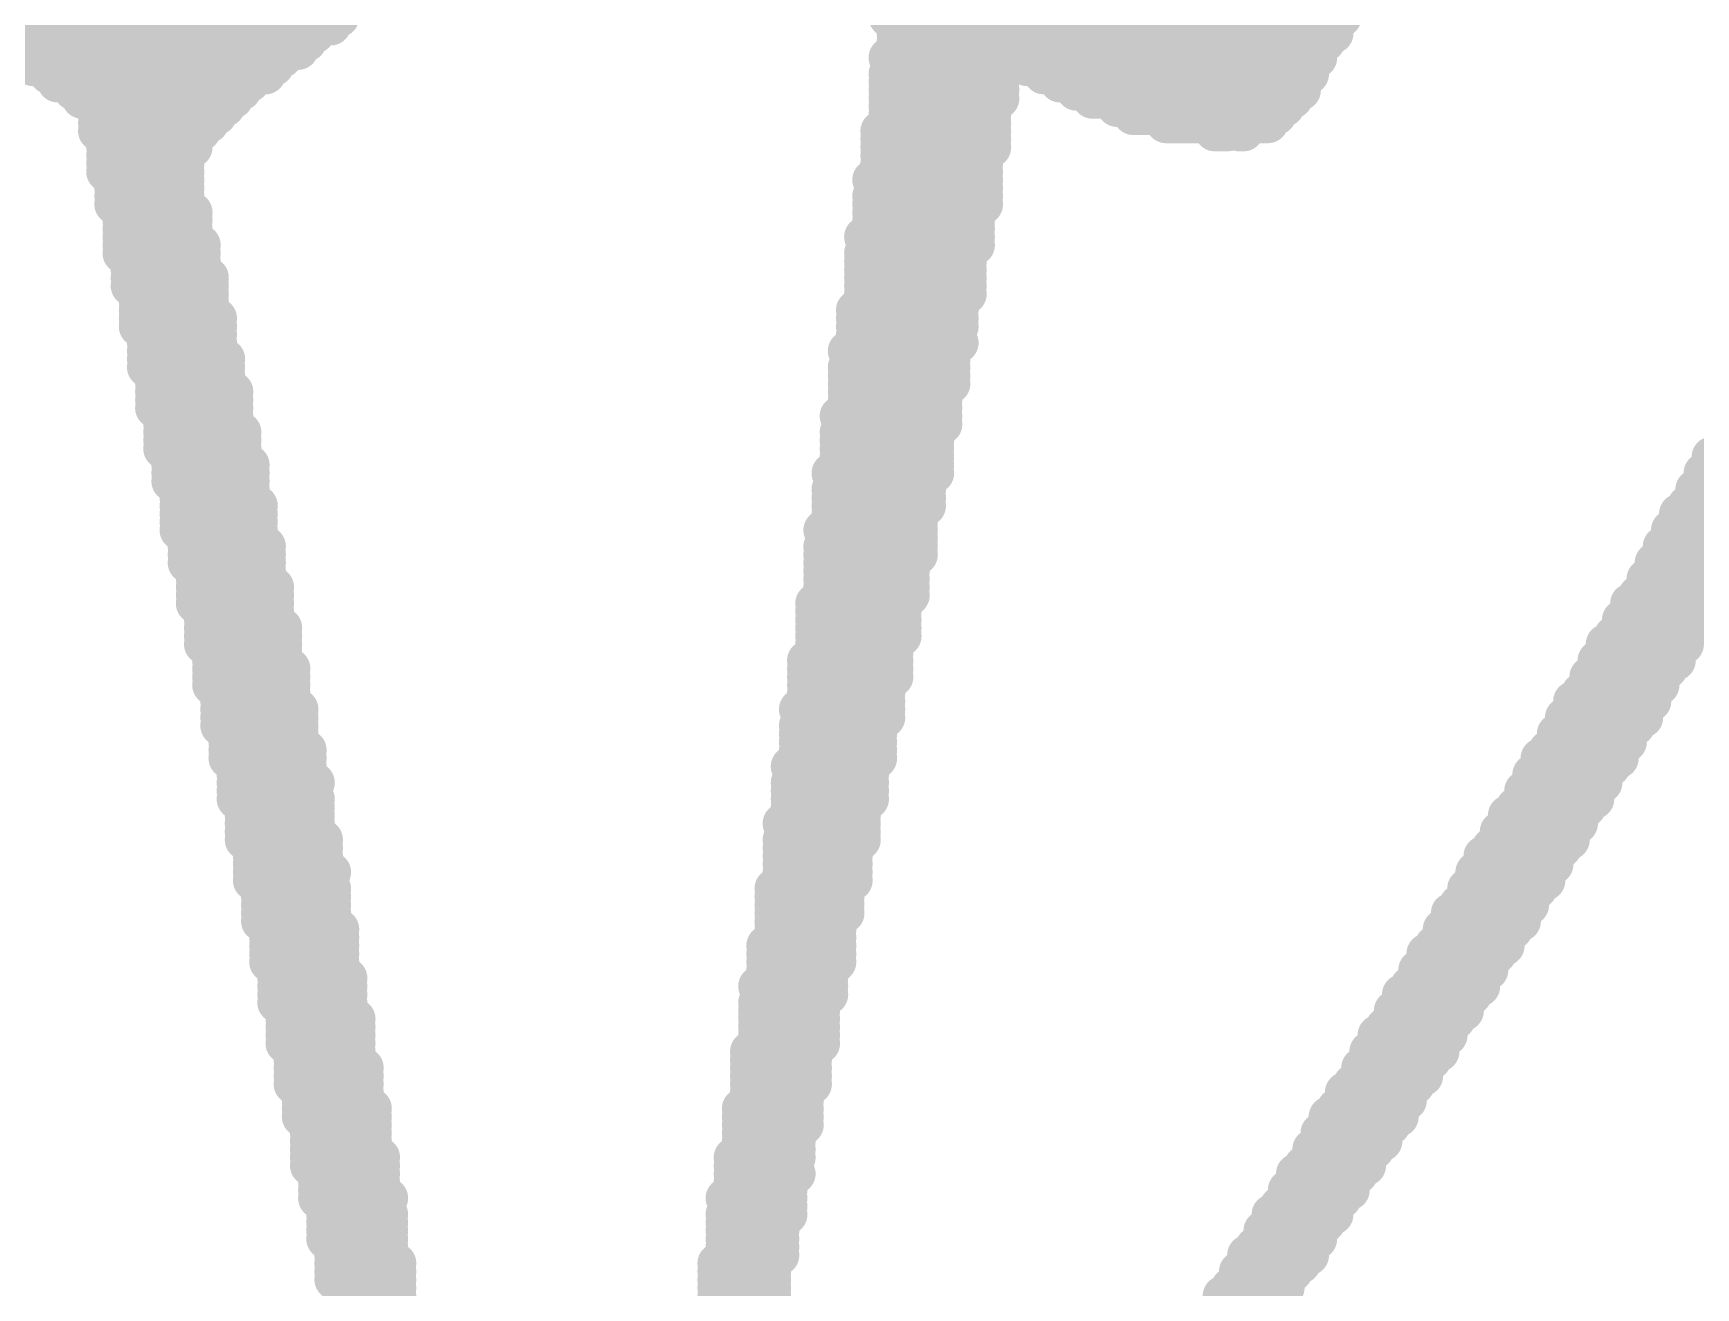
# Model space of a CAD drawing. Extents: x 0 to 127, y 0 to 167.
# Drawn here: x 48.859 to 50.932, y 103.53 to 105.095 of the extents above; entities that cross this region are included whole.
import ezdxf

# ---------------------------------------------------------------- set-up
doc = ezdxf.new("R2010")
doc.units = 0
doc.layers.add('2D_LINE_126', color=222, linetype='CONTINUOUS')

# ---------------------------------------------------------------- blocks, each defined once
blk = doc.blocks.new('SMOOTH_0$0508')
at = {"const_width": 0.0254}
blk.add_lwpolyline([(-0.0127, 0, 1), (0.0127, 0, 1)], format="xyb", close=True, dxfattribs=at)
blk = doc.blocks.new('DRAWING_3017')
at = {"layer": '2D_LINE_126', "const_width": 0.0508}
for points in [[(2.80416, 12.40536), (3.26644, 12.40536)], [(2.81432, 12.3952), (3.25628, 12.3952)], [(3.95224, 12.40536), (4.51612, 12.40536)], [(3.9624, 12.3952), (4.50596, 12.3952)], [(2.83464, 12.38504), (3.23596, 12.38504)], [(2.8448, 12.37488), (3.2258, 12.37488)], [(3.9624, 12.38504), (4.50596, 12.38504)], [(3.9624, 12.37488), (4.4958, 12.37488)], [(2.85496, 12.36472), (3.21564, 12.36472)], [(2.87528, 12.35456), (3.19532, 12.35456)], [(3.95224, 12.35456), (4.0894, 12.35456)], [(3.9624, 12.36472), (4.48564, 12.36472)], [(4.1148, 12.35456), (4.48564, 12.35456)], [(2.88544, 12.3444), (3.18516, 12.3444)], [(2.90576, 12.33424), (3.175, 12.33424)], [(3.95224, 12.33424), (4.0894, 12.33424)], [(3.9624, 12.3444), (4.0894, 12.3444)], [(4.12496, 12.3444), (4.47548, 12.3444)], [(4.14528, 12.33424), (4.47548, 12.33424)], [(2.91592, 12.32408), (3.15468, 12.32408)], [(2.93624, 12.31392), (3.14452, 12.31392)], [(3.95224, 12.32408), (4.0894, 12.32408)], [(3.95224, 12.31392), (4.0894, 12.31392)], [(4.1656, 12.32408), (4.46532, 12.32408)], [(4.18592, 12.31392), (4.46532, 12.31392)], [(2.9464, 12.30376), (3.13436, 12.30376)], [(2.96672, 12.2936), (3.1242, 12.2936)], [(3.95224, 12.30376), (4.0894, 12.30376)], [(3.95224, 12.2936), (4.07924, 12.2936)], [(4.20624, 12.30376), (4.45516, 12.30376)], [(4.23672, 12.2936), (4.445, 12.2936)], [(2.96672, 12.28344), (3.11404, 12.28344)], [(2.96672, 12.27328), (3.10388, 12.27328)], [(3.95224, 12.28344), (4.07924, 12.28344)], [(3.95224, 12.27328), (4.07924, 12.27328)], [(4.25704, 12.28344), (4.43484, 12.28344)], [(4.29768, 12.27328), (4.42468, 12.27328)], [(2.96672, 12.26312), (3.09372, 12.26312)], [(2.97688, 12.25296), (3.08356, 12.25296)], [(3.94208, 12.26312), (4.07924, 12.26312)], [(3.94208, 12.25296), (4.07924, 12.25296)], [(4.35864, 12.26312), (4.37388, 12.26312)], [(4.38912, 12.26312), (4.3942, 12.26312)], [(2.97688, 12.2428), (3.08356, 12.2428)], [(2.97688, 12.23264), (3.0734, 12.23264)], [(3.94208, 12.2428), (4.07924, 12.2428)], [(3.94208, 12.23264), (4.06908, 12.23264)], [(2.97688, 12.22248), (3.0734, 12.22248)], [(2.97688, 12.21232), (3.0734, 12.21232)], [(3.94208, 12.22248), (4.06908, 12.22248)], [(3.94208, 12.21232), (4.06908, 12.21232)], [(2.98704, 12.20216), (3.0734, 12.20216)], [(2.98704, 12.192), (3.0734, 12.192)], [(3.93192, 12.20216), (4.06908, 12.20216)], [(3.94208, 12.192), (4.06908, 12.192)], [(2.98704, 12.18184), (3.0734, 12.18184)], [(2.98704, 12.17168), (3.0734, 12.17168)], [(3.93192, 12.18184), (4.06908, 12.18184)], [(3.93192, 12.17168), (4.06908, 12.17168)], [(2.9972, 12.16152), (3.08356, 12.16152)], [(2.9972, 12.15136), (3.08356, 12.15136)], [(2.9972, 12.1412), (3.08356, 12.1412)], [(3.93192, 12.16152), (4.05892, 12.16152)], [(3.93192, 12.15136), (4.05892, 12.15136)], [(3.93192, 12.1412), (4.05892, 12.1412)], [(2.9972, 12.13104), (3.08356, 12.13104)], [(2.9972, 12.12088), (3.09372, 12.12088)], [(3.92176, 12.13104), (4.05892, 12.13104)], [(3.93192, 12.12088), (4.05892, 12.12088)], [(2.9972, 12.11072), (3.09372, 12.11072)], [(3.00736, 12.10056), (3.09372, 12.10056)], [(3.92176, 12.11072), (4.04876, 12.11072)], [(3.92176, 12.10056), (4.04876, 12.10056)], [(3.00736, 12.0904), (3.09372, 12.0904)], [(3.00736, 12.08024), (3.10388, 12.08024)], [(3.92176, 12.0904), (4.04876, 12.0904)], [(3.92176, 12.08024), (4.04876, 12.08024)], [(3.00736, 12.07008), (3.10388, 12.07008)], [(3.01752, 12.05992), (3.10388, 12.05992)], [(3.92176, 12.07008), (4.04876, 12.07008)], [(3.92176, 12.05992), (4.04876, 12.05992)], [(3.01752, 12.04976), (3.10388, 12.04976)], [(3.01752, 12.0396), (3.10388, 12.0396)], [(3.9116, 12.0396), (4.0386, 12.0396)], [(3.92176, 12.04976), (4.0386, 12.04976)], [(3.01752, 12.02944), (3.11404, 12.02944)], [(3.01752, 12.01928), (3.11404, 12.01928)], [(3.9116, 12.02944), (4.0386, 12.02944)], [(3.9116, 12.01928), (4.0386, 12.01928)], [(3.02768, 12.00912), (3.11404, 12.00912)], [(3.02768, 11.99896), (3.11404, 11.99896)], [(3.9116, 12.00912), (4.02844, 12.00912)], [(3.9116, 11.99896), (4.0386, 11.99896)], [(3.02768, 11.9888), (3.11404, 11.9888)], [(3.02768, 11.97864), (3.1242, 11.97864)], [(3.90144, 11.9888), (4.02844, 11.9888)], [(3.9116, 11.97864), (4.02844, 11.97864)], [(3.02768, 11.96848), (3.1242, 11.96848)], [(3.03784, 11.95832), (3.1242, 11.95832)], [(3.90144, 11.96848), (4.02844, 11.96848)], [(3.90144, 11.95832), (4.02844, 11.95832)], [(3.03784, 11.94816), (3.1242, 11.94816)], [(3.03784, 11.938), (3.13436, 11.938)], [(3.90144, 11.94816), (4.02844, 11.94816)], [(3.90144, 11.938), (4.01828, 11.938)], [(3.03784, 11.92784), (3.13436, 11.92784)], [(3.03784, 11.91768), (3.13436, 11.91768)], [(3.90144, 11.92784), (4.01828, 11.92784)], [(3.90144, 11.91768), (4.01828, 11.91768)], [(3.048, 11.90752), (3.13436, 11.90752)], [(3.048, 11.89736), (3.13436, 11.89736)], [(3.89128, 11.90752), (4.01828, 11.90752)], [(3.90144, 11.89736), (4.01828, 11.89736)], [(3.048, 11.8872), (3.14452, 11.8872)], [(3.048, 11.87704), (3.14452, 11.87704)], [(3.89128, 11.8872), (4.00812, 11.8872)], [(3.89128, 11.87704), (4.00812, 11.87704)], [(3.048, 11.86688), (3.14452, 11.86688)], [(3.05816, 11.85672), (3.14452, 11.85672)], [(3.89128, 11.86688), (4.00812, 11.86688)], [(3.89128, 11.85672), (4.00812, 11.85672)], [(4.9784, 11.85672), (5.07492, 11.85672)], [(3.05816, 11.84656), (3.15468, 11.84656)], [(3.05816, 11.8364), (3.15468, 11.8364)], [(3.88112, 11.8364), (4.00812, 11.8364)], [(3.89128, 11.84656), (4.00812, 11.84656)], [(4.96824, 11.8364), (5.06476, 11.8364)], [(4.9784, 11.84656), (5.06476, 11.84656)], [(3.05816, 11.82624), (3.15468, 11.82624)], [(3.06832, 11.81608), (3.15468, 11.81608)], [(3.88112, 11.81608), (3.99796, 11.81608)], [(3.89128, 11.82624), (3.99796, 11.82624)], [(4.95808, 11.81608), (5.04444, 11.81608)], [(4.96824, 11.82624), (5.0546, 11.82624)], [(3.06832, 11.80592), (3.15468, 11.80592)], [(3.06832, 11.79576), (3.16484, 11.79576)], [(3.88112, 11.80592), (3.99796, 11.80592)], [(3.88112, 11.79576), (3.99796, 11.79576)], [(4.94792, 11.79576), (5.03428, 11.79576)], [(4.95808, 11.80592), (5.04444, 11.80592)], [(3.06832, 11.7856), (3.16484, 11.7856)], [(3.06832, 11.77544), (3.16484, 11.77544)], [(3.88112, 11.7856), (3.9878, 11.7856)], [(3.88112, 11.77544), (3.9878, 11.77544)], [(4.93776, 11.7856), (5.03428, 11.7856)], [(4.93776, 11.77544), (5.02412, 11.77544)], [(3.06832, 11.76528), (3.16484, 11.76528)], [(3.07848, 11.75512), (3.16484, 11.75512)], [(3.87096, 11.76528), (3.9878, 11.76528)], [(3.88112, 11.75512), (3.9878, 11.75512)], [(4.9276, 11.76528), (5.02412, 11.76528)], [(4.9276, 11.75512), (5.01396, 11.75512)], [(3.07848, 11.74496), (3.175, 11.74496)], [(3.07848, 11.7348), (3.175, 11.7348)], [(3.87096, 11.74496), (3.9878, 11.74496)], [(3.87096, 11.7348), (3.9878, 11.7348)], [(4.91744, 11.74496), (5.0038, 11.74496)], [(4.91744, 11.7348), (5.0038, 11.7348)], [(3.07848, 11.72464), (3.175, 11.72464)], [(3.08864, 11.71448), (3.175, 11.71448)], [(3.87096, 11.72464), (3.97764, 11.72464)], [(3.87096, 11.71448), (3.97764, 11.71448)], [(4.90728, 11.72464), (4.99364, 11.72464)], [(4.90728, 11.71448), (4.99364, 11.71448)], [(3.08864, 11.70432), (3.175, 11.70432)], [(3.08864, 11.69416), (3.18516, 11.69416)], [(3.87096, 11.70432), (3.97764, 11.70432)], [(3.87096, 11.69416), (3.97764, 11.69416)], [(4.89712, 11.70432), (4.98348, 11.70432)], [(4.89712, 11.69416), (4.98348, 11.69416)], [(3.08864, 11.684), (3.18516, 11.684)], [(3.08864, 11.67384), (3.18516, 11.67384)], [(3.8608, 11.67384), (3.96748, 11.67384)], [(3.87096, 11.684), (3.97764, 11.684)], [(4.8768, 11.67384), (4.97332, 11.67384)], [(4.88696, 11.684), (4.97332, 11.684)], [(3.0988, 11.66368), (3.18516, 11.66368)], [(3.0988, 11.65352), (3.18516, 11.65352)], [(3.8608, 11.66368), (3.96748, 11.66368)], [(3.8608, 11.65352), (3.96748, 11.65352)], [(4.86664, 11.65352), (4.96316, 11.65352)], [(4.8768, 11.66368), (4.96316, 11.66368)], [(3.0988, 11.64336), (3.19532, 11.64336)], [(3.0988, 11.6332), (3.19532, 11.6332)], [(3.0988, 11.62304), (3.19532, 11.62304)], [(3.8608, 11.64336), (3.96748, 11.64336)], [(3.8608, 11.6332), (3.96748, 11.6332)], [(3.8608, 11.62304), (3.95732, 11.62304)], [(4.84632, 11.62304), (4.94284, 11.62304)], [(4.85648, 11.6332), (4.94284, 11.6332)], [(4.86664, 11.64336), (4.953, 11.64336)], [(3.10896, 11.61288), (3.19532, 11.61288)], [(3.10896, 11.60272), (3.19532, 11.60272)], [(3.85064, 11.60272), (3.95732, 11.60272)], [(3.8608, 11.61288), (3.95732, 11.61288)], [(4.83616, 11.60272), (4.93268, 11.60272)], [(4.84632, 11.61288), (4.93268, 11.61288)], [(3.10896, 11.59256), (3.20548, 11.59256)], [(3.10896, 11.5824), (3.20548, 11.5824)], [(3.85064, 11.59256), (3.95732, 11.59256)], [(3.85064, 11.5824), (3.95732, 11.5824)], [(4.826, 11.5824), (4.91236, 11.5824)], [(4.83616, 11.59256), (4.92252, 11.59256)], [(3.10896, 11.57224), (3.20548, 11.57224)], [(3.11912, 11.56208), (3.20548, 11.56208)], [(3.85064, 11.57224), (3.94716, 11.57224)], [(3.85064, 11.56208), (3.94716, 11.56208)], [(4.81584, 11.56208), (4.9022, 11.56208)], [(4.826, 11.57224), (4.91236, 11.57224)], [(3.11912, 11.55192), (3.20548, 11.55192)], [(3.11912, 11.54176), (3.21564, 11.54176)], [(3.84048, 11.54176), (3.94716, 11.54176)], [(3.85064, 11.55192), (3.94716, 11.55192)], [(4.80568, 11.55192), (4.9022, 11.55192)], [(4.80568, 11.54176), (4.89204, 11.54176)], [(3.11912, 11.5316), (3.21564, 11.5316)], [(3.11912, 11.52144), (3.21564, 11.52144)], [(3.84048, 11.52144), (3.937, 11.52144)], [(3.85064, 11.5316), (3.94716, 11.5316)], [(4.79552, 11.5316), (4.89204, 11.5316)], [(4.79552, 11.52144), (4.88188, 11.52144)], [(3.12928, 11.51128), (3.21564, 11.51128)], [(3.12928, 11.50112), (3.21564, 11.50112)], [(3.84048, 11.51128), (3.937, 11.51128)], [(3.84048, 11.50112), (3.937, 11.50112)], [(4.78536, 11.51128), (4.87172, 11.51128)], [(4.78536, 11.50112), (4.87172, 11.50112)], [(3.12928, 11.49096), (3.2258, 11.49096)], [(3.12928, 11.4808), (3.2258, 11.4808)], [(3.84048, 11.49096), (3.937, 11.49096)], [(3.84048, 11.4808), (3.937, 11.4808)], [(4.76504, 11.4808), (4.86156, 11.4808)], [(4.7752, 11.49096), (4.86156, 11.49096)], [(3.13944, 11.47064), (3.2258, 11.47064)], [(3.13944, 11.46048), (3.2258, 11.46048)], [(3.83032, 11.47064), (3.92684, 11.47064)], [(3.84048, 11.46048), (3.92684, 11.46048)], [(4.75488, 11.46048), (4.84124, 11.46048)], [(4.76504, 11.47064), (4.8514, 11.47064)], [(3.13944, 11.45032), (3.23596, 11.45032)], [(3.13944, 11.44016), (3.2258, 11.44016)], [(3.83032, 11.45032), (3.92684, 11.45032)], [(3.83032, 11.44016), (3.92684, 11.44016)], [(4.74472, 11.44016), (4.83108, 11.44016)], [(4.75488, 11.45032), (4.84124, 11.45032)], [(3.13944, 11.43), (3.23596, 11.43)], [(3.1496, 11.41984), (3.23596, 11.41984)], [(3.83032, 11.43), (3.92684, 11.43)], [(3.83032, 11.41984), (3.91668, 11.41984)], [(4.73456, 11.41984), (4.82092, 11.41984)], [(4.74472, 11.43), (4.83108, 11.43)], [(3.1496, 11.40968), (3.23596, 11.40968)], [(3.1496, 11.39952), (3.23596, 11.39952)], [(3.82016, 11.39952), (3.91668, 11.39952)], [(3.83032, 11.40968), (3.91668, 11.40968)], [(4.7244, 11.40968), (4.81076, 11.40968)], [(4.7244, 11.39952), (4.81076, 11.39952)], [(3.1496, 11.38936), (3.23596, 11.38936)], [(3.1496, 11.3792), (3.24612, 11.3792)], [(3.82016, 11.3792), (3.91668, 11.3792)], [(3.83032, 11.38936), (3.91668, 11.38936)], [(4.71424, 11.38936), (4.8006, 11.38936)], [(4.71424, 11.3792), (4.8006, 11.3792)], [(3.15976, 11.36904), (3.24612, 11.36904)], [(3.15976, 11.35888), (3.24612, 11.35888)], [(3.82016, 11.36904), (3.90652, 11.36904)], [(3.82016, 11.35888), (3.90652, 11.35888)], [(4.69392, 11.35888), (4.78028, 11.35888)], [(4.70408, 11.36904), (4.79044, 11.36904)], [(3.15976, 11.34872), (3.24612, 11.34872)], [(3.15976, 11.33856), (3.25628, 11.33856)], [(3.82016, 11.34872), (3.90652, 11.34872)], [(3.82016, 11.33856), (3.90652, 11.33856)], [(4.68376, 11.33856), (4.77012, 11.33856)], [(4.69392, 11.34872), (4.78028, 11.34872)], [(3.15976, 11.3284), (3.24612, 11.3284)], [(3.16992, 11.31824), (3.25628, 11.31824)], [(3.81, 11.31824), (3.89636, 11.31824)], [(3.82016, 11.3284), (3.90652, 11.3284)], [(4.6736, 11.31824), (4.75996, 11.31824)], [(4.68376, 11.3284), (4.77012, 11.3284)], [(3.16992, 11.30808), (3.25628, 11.30808)], [(3.16992, 11.29792), (3.25628, 11.29792)], [(3.81, 11.30808), (3.89636, 11.30808)], [(3.81, 11.29792), (3.89636, 11.29792)], [(4.66344, 11.29792), (4.7498, 11.29792)], [(4.6736, 11.30808), (4.7498, 11.30808)], [(3.16992, 11.28776), (3.25628, 11.28776)], [(3.16992, 11.2776), (3.25628, 11.2776)], [(3.81, 11.28776), (3.89636, 11.28776)], [(3.81, 11.2776), (3.8862, 11.2776)], [(4.65328, 11.28776), (4.73964, 11.28776)], [(4.65328, 11.2776), (4.73964, 11.2776)], [(3.18008, 11.26744), (3.26644, 11.26744)], [(3.18008, 11.25728), (3.26644, 11.25728)], [(3.81, 11.26744), (3.8862, 11.26744)], [(3.81, 11.25728), (3.8862, 11.25728)], [(4.64312, 11.26744), (4.72948, 11.26744)], [(4.64312, 11.25728), (4.71932, 11.25728)], [(3.18008, 11.24712), (3.26644, 11.24712)], [(3.18008, 11.23696), (3.26644, 11.23696)], [(3.79984, 11.24712), (3.8862, 11.24712)], [(3.79984, 11.23696), (3.8862, 11.23696)], [(4.6228, 11.23696), (4.70916, 11.23696)], [(4.63296, 11.24712), (4.71932, 11.24712)], [(3.18008, 11.2268), (3.26644, 11.2268)], [(3.19024, 11.21664), (3.26644, 11.21664)], [(3.79984, 11.2268), (3.8862, 11.2268)], [(3.79984, 11.21664), (3.87604, 11.21664)], [(4.61264, 11.21664), (4.699, 11.21664)], [(4.6228, 11.2268), (4.699, 11.2268)], [(3.19024, 11.20648), (3.2766, 11.20648)], [(3.19024, 11.19632), (3.2766, 11.19632)], [(3.78968, 11.19632), (3.87604, 11.19632)], [(3.79984, 11.20648), (3.87604, 11.20648)], [(4.60248, 11.19632), (4.68884, 11.19632)], [(4.61264, 11.20648), (4.68884, 11.20648)], [(3.19024, 11.18616), (3.2766, 11.18616)], [(3.19024, 11.176), (3.2766, 11.176)], [(3.78968, 11.176), (3.86588, 11.176)], [(3.79984, 11.18616), (3.87604, 11.18616)], [(4.59232, 11.18616), (4.67868, 11.18616)], [(4.59232, 11.176), (4.66852, 11.176)], [(3.2004, 11.16584), (3.2766, 11.16584)], [(3.2004, 11.15568), (3.28676, 11.15568)], [(3.78968, 11.16584), (3.86588, 11.16584)], [(3.78968, 11.15568), (3.86588, 11.15568)], [(4.58216, 11.16584), (4.66852, 11.16584)], [(4.58216, 11.15568), (4.65836, 11.15568)], [(3.2004, 11.14552), (3.28676, 11.14552)], [(3.2004, 11.13536), (3.28676, 11.13536)], [(3.78968, 11.14552), (3.86588, 11.14552)], [(3.78968, 11.13536), (3.86588, 11.13536)], [(4.56184, 11.13536), (4.6482, 11.13536)], [(4.572, 11.14552), (4.6482, 11.14552)], [(3.2004, 11.1252), (3.28676, 11.1252)], [(3.21056, 11.11504), (3.28676, 11.11504)], [(3.21056, 11.10488), (3.28676, 11.10488)], [(3.77952, 11.11504), (3.85572, 11.11504)], [(3.77952, 11.10488), (3.85572, 11.10488)], [(3.78968, 11.1252), (3.86588, 11.1252)], [(4.55168, 11.11504), (4.63804, 11.11504)], [(4.55168, 11.10488), (4.62788, 11.10488)], [(4.56184, 11.1252), (4.63804, 11.1252)], [(3.21056, 11.09472), (3.29692, 11.09472)], [(3.21056, 11.08456), (3.29692, 11.08456)], [(3.77952, 11.09472), (3.85572, 11.09472)], [(3.77952, 11.08456), (3.85572, 11.08456)], [(4.54152, 11.09472), (4.61772, 11.09472)], [(4.54152, 11.08456), (4.61772, 11.08456)], [(3.21056, 11.0744), (3.29692, 11.0744)], [(3.22072, 11.06424), (3.29692, 11.06424)], [(3.77952, 11.0744), (3.85572, 11.0744)], [(3.77952, 11.06424), (3.84556, 11.06424)], [(4.5212, 11.06424), (4.5974, 11.06424)], [(4.53136, 11.0744), (4.60756, 11.0744)], [(3.22072, 11.05408), (3.29692, 11.05408)], [(3.22072, 11.04392), (3.30708, 11.04392)], [(3.76936, 11.04392), (3.84556, 11.04392)], [(3.77952, 11.05408), (3.84556, 11.05408)], [(4.51104, 11.04392), (4.58724, 11.04392)], [(4.5212, 11.05408), (4.5974, 11.05408)], [(3.22072, 11.03376), (3.30708, 11.03376)], [(3.23088, 11.0236), (3.30708, 11.0236)], [(3.76936, 11.03376), (3.84556, 11.03376)], [(3.76936, 11.0236), (3.84556, 11.0236)], [(4.50088, 11.03376), (4.58724, 11.03376)], [(4.50088, 11.0236), (4.57708, 11.0236)], [(3.23088, 11.01344), (3.30708, 11.01344)], [(3.23088, 11.00328), (3.30708, 11.00328)], [(3.76936, 11.01344), (3.8354, 11.01344)], [(3.76936, 11.00328), (3.8354, 11.00328)], [(4.49072, 11.01344), (4.56692, 11.01344)], [(4.49072, 11.00328), (4.56692, 11.00328)], [(3.23088, 10.99312), (3.30708, 10.99312)], [(3.23088, 10.98296), (3.31724, 10.98296)], [(3.7592, 10.98296), (3.8354, 10.98296)], [(3.76936, 10.99312), (3.8354, 10.99312)], [(4.48056, 10.99312), (4.55676, 10.99312)], [(4.48056, 10.98296), (4.5466, 10.98296)], [(3.23088, 10.9728), (3.31724, 10.9728)], [(3.24104, 10.96264), (3.31724, 10.96264)], [(3.7592, 10.9728), (3.82524, 10.9728)], [(3.7592, 10.96264), (3.8354, 10.96264)], [(4.46024, 10.96264), (4.53644, 10.96264)], [(4.4704, 10.9728), (4.5466, 10.9728)], [(3.24104, 10.95248), (3.31724, 10.95248)], [(3.24104, 10.94232), (3.31724, 10.94232)], [(3.7592, 10.95248), (3.82524, 10.95248)], [(3.7592, 10.94232), (3.82524, 10.94232)], [(4.45008, 10.94232), (4.52628, 10.94232)], [(4.46024, 10.95248), (4.52628, 10.95248)], [(3.24104, 10.93216), (3.3274, 10.93216)], [(3.2512, 10.922), (3.31724, 10.922)], [(3.74904, 10.93216), (3.82524, 10.93216)], [(3.7592, 10.922), (3.82524, 10.922)], [(4.43992, 10.922), (4.50596, 10.922)], [(4.45008, 10.93216), (4.51612, 10.93216)], [(3.2512, 10.91184), (3.3274, 10.91184)], [(3.2512, 10.90168), (3.3274, 10.90168)], [(3.74904, 10.91184), (3.82524, 10.91184)], [(3.74904, 10.90168), (3.81508, 10.90168)], [(4.42976, 10.91184), (4.50596, 10.91184)], [(4.42976, 10.90168), (4.4958, 10.90168)], [(3.2512, 10.89152), (3.3274, 10.89152)], [(3.2512, 10.88136), (3.3274, 10.88136)], [(3.74904, 10.89152), (3.81508, 10.89152)], [(3.74904, 10.88136), (3.81508, 10.88136)], [(4.4196, 10.89152), (4.48564, 10.89152)], [(4.4196, 10.88136), (4.48564, 10.88136)], [(3.26136, 10.8712), (3.3274, 10.8712)], [(3.26136, 10.86104), (3.3274, 10.86104)], [(3.74904, 10.8712), (3.81508, 10.8712)], [(3.74904, 10.86104), (3.81508, 10.86104)], [(4.39928, 10.86104), (4.47548, 10.86104)], [(4.40944, 10.8712), (4.47548, 10.8712)], [(3.26136, 10.85088), (3.33756, 10.85088)], [(3.26136, 10.84072), (3.33756, 10.84072)], [(3.73888, 10.85088), (3.80492, 10.85088)], [(3.73888, 10.84072), (3.80492, 10.84072)], [(4.38912, 10.84072), (4.45516, 10.84072)], [(4.39928, 10.85088), (4.46532, 10.85088)], [(3.26136, 10.83056), (3.33756, 10.83056)], [(3.27152, 10.8204), (3.33756, 10.8204)], [(3.73888, 10.83056), (3.80492, 10.83056)], [(3.73888, 10.8204), (3.80492, 10.8204)], [(4.37896, 10.8204), (4.445, 10.8204)], [(4.38912, 10.83056), (4.445, 10.83056)], [(3.27152, 10.81024), (3.33756, 10.81024)], [(3.27152, 10.80008), (3.33756, 10.80008)], [(3.73888, 10.81024), (3.80492, 10.81024)], [(3.73888, 10.80008), (3.80492, 10.80008)], [(4.3688, 10.81024), (4.43484, 10.81024)], [(4.3688, 10.80008), (4.43484, 10.80008)]]:
    blk.add_lwpolyline(points, dxfattribs=at)
at = {"layer": '2D_LINE_126'}
for p in [(3.25628, 12.3952), (3.26644, 12.40536), (3.95224, 12.40536), (3.9624, 12.3952), (4.50596, 12.3952), (4.51612, 12.40536), (3.2258, 12.37488), (3.23596, 12.38504), (3.9624, 12.38504), (3.9624, 12.37488), (4.4958, 12.37488), (4.50596, 12.38504), (2.87528, 12.35456), (3.19532, 12.35456), (3.21564, 12.36472), (3.95224, 12.35456), (3.9624, 12.36472), (4.0894, 12.35456), (4.1148, 12.35456), (4.48564, 12.36472), (4.48564, 12.35456), (2.88544, 12.3444), (2.90576, 12.33424), (3.175, 12.33424), (3.18516, 12.3444), (3.95224, 12.33424), (3.9624, 12.3444), (4.0894, 12.3444), (4.0894, 12.33424), (4.12496, 12.3444), (4.14528, 12.33424), (4.47548, 12.3444), (4.47548, 12.33424), (2.91592, 12.32408), (2.93624, 12.31392), (3.14452, 12.31392), (3.15468, 12.32408), (3.95224, 12.32408), (3.95224, 12.31392), (4.0894, 12.32408), (4.0894, 12.31392), (4.1656, 12.32408), (4.18592, 12.31392), (4.46532, 12.32408), (4.46532, 12.31392), (2.9464, 12.30376), (2.96672, 12.2936), (3.1242, 12.2936), (3.13436, 12.30376), (3.95224, 12.30376), (3.95224, 12.2936), (4.07924, 12.2936), (4.0894, 12.30376), (4.20624, 12.30376), (4.23672, 12.2936), (4.445, 12.2936), (4.45516, 12.30376), (2.96672, 12.28344), (2.96672, 12.27328), (3.10388, 12.27328), (3.11404, 12.28344), (3.95224, 12.28344), (3.95224, 12.27328), (4.07924, 12.28344), (4.07924, 12.27328), (4.25704, 12.28344), (4.29768, 12.27328), (4.42468, 12.27328), (4.43484, 12.28344), (2.96672, 12.26312), (2.97688, 12.25296), (3.08356, 12.25296), (3.09372, 12.26312), (3.94208, 12.26312), (3.94208, 12.25296), (4.07924, 12.26312), (4.07924, 12.25296), (4.35864, 12.26312), (4.37388, 12.26312), (4.38912, 12.26312), (4.3942, 12.26312), (2.97688, 12.2428), (2.97688, 12.23264), (3.0734, 12.23264), (3.08356, 12.2428), (3.94208, 12.2428), (3.94208, 12.23264), (4.06908, 12.23264), (4.07924, 12.2428), (2.97688, 12.22248), (2.97688, 12.21232), (3.0734, 12.22248), (3.0734, 12.21232), (3.94208, 12.22248), (3.94208, 12.21232), (4.06908, 12.22248), (4.06908, 12.21232), (2.98704, 12.20216), (2.98704, 12.192), (3.0734, 12.20216), (3.0734, 12.192), (3.93192, 12.20216), (3.94208, 12.192), (4.06908, 12.20216), (4.06908, 12.192), (2.98704, 12.18184), (2.98704, 12.17168), (3.0734, 12.18184), (3.0734, 12.17168), (3.93192, 12.18184), (3.93192, 12.17168), (4.06908, 12.18184), (4.06908, 12.17168), (2.9972, 12.16152), (2.9972, 12.15136), (2.9972, 12.1412), (3.08356, 12.16152), (3.08356, 12.15136), (3.08356, 12.1412), (3.93192, 12.16152), (3.93192, 12.15136), (3.93192, 12.1412), (4.05892, 12.16152), (4.05892, 12.15136), (4.05892, 12.1412), (2.9972, 12.13104), (2.9972, 12.12088), (3.08356, 12.13104), (3.09372, 12.12088), (3.92176, 12.13104), (3.93192, 12.12088), (4.05892, 12.13104), (4.05892, 12.12088), (2.9972, 12.11072), (3.00736, 12.10056), (3.09372, 12.11072), (3.09372, 12.10056), (3.92176, 12.11072), (3.92176, 12.10056), (4.04876, 12.11072), (4.04876, 12.10056), (3.00736, 12.0904), (3.00736, 12.08024), (3.09372, 12.0904), (3.10388, 12.08024), (3.92176, 12.0904), (3.92176, 12.08024), (4.04876, 12.0904), (4.04876, 12.08024), (3.00736, 12.07008), (3.01752, 12.05992), (3.10388, 12.07008), (3.10388, 12.05992), (3.92176, 12.07008), (3.92176, 12.05992), (4.04876, 12.07008), (4.04876, 12.05992), (3.01752, 12.04976), (3.01752, 12.0396), (3.10388, 12.04976), (3.10388, 12.0396), (3.9116, 12.0396), (3.92176, 12.04976), (4.0386, 12.04976), (4.0386, 12.0396), (3.01752, 12.02944), (3.01752, 12.01928), (3.11404, 12.02944), (3.11404, 12.01928), (3.9116, 12.02944), (3.9116, 12.01928), (4.0386, 12.02944), (4.0386, 12.01928), (3.02768, 12.00912), (3.02768, 11.99896), (3.11404, 12.00912), (3.11404, 11.99896), (3.9116, 12.00912), (3.9116, 11.99896), (4.02844, 12.00912), (4.0386, 11.99896), (3.02768, 11.9888), (3.02768, 11.97864), (3.11404, 11.9888), (3.1242, 11.97864), (3.90144, 11.9888), (3.9116, 11.97864), (4.02844, 11.9888), (4.02844, 11.97864), (3.02768, 11.96848), (3.03784, 11.95832), (3.1242, 11.96848), (3.1242, 11.95832), (3.90144, 11.96848), (3.90144, 11.95832), (4.02844, 11.96848), (4.02844, 11.95832), (3.03784, 11.94816), (3.03784, 11.938), (3.1242, 11.94816), (3.13436, 11.938), (3.90144, 11.94816), (3.90144, 11.938), (4.01828, 11.938), (4.02844, 11.94816), (3.03784, 11.92784), (3.03784, 11.91768), (3.13436, 11.92784), (3.13436, 11.91768), (3.90144, 11.92784), (3.90144, 11.91768), (4.01828, 11.92784), (4.01828, 11.91768), (3.048, 11.90752), (3.048, 11.89736), (3.13436, 11.90752), (3.13436, 11.89736), (3.89128, 11.90752), (3.90144, 11.89736), (4.01828, 11.90752), (4.01828, 11.89736), (3.048, 11.8872), (3.048, 11.87704), (3.14452, 11.8872), (3.14452, 11.87704), (3.89128, 11.8872), (3.89128, 11.87704), (4.00812, 11.8872), (4.00812, 11.87704), (3.048, 11.86688), (3.05816, 11.85672), (3.14452, 11.86688), (3.14452, 11.85672), (3.89128, 11.86688), (3.89128, 11.85672), (4.00812, 11.86688), (4.00812, 11.85672), (4.9784, 11.85672), (3.05816, 11.84656), (3.05816, 11.8364), (3.15468, 11.84656), (3.15468, 11.8364), (3.88112, 11.8364), (3.89128, 11.84656), (4.00812, 11.84656), (4.00812, 11.8364), (4.96824, 11.8364), (4.9784, 11.84656), (3.05816, 11.82624), (3.06832, 11.81608), (3.15468, 11.82624), (3.15468, 11.81608), (3.88112, 11.81608), (3.89128, 11.82624), (3.99796, 11.82624), (3.99796, 11.81608), (4.95808, 11.81608), (4.96824, 11.82624), (3.06832, 11.80592), (3.06832, 11.79576), (3.15468, 11.80592), (3.16484, 11.79576), (3.88112, 11.80592), (3.88112, 11.79576), (3.99796, 11.80592), (3.99796, 11.79576), (4.94792, 11.79576), (4.95808, 11.80592), (3.06832, 11.7856), (3.06832, 11.77544), (3.16484, 11.7856), (3.16484, 11.77544), (3.88112, 11.7856), (3.88112, 11.77544), (3.9878, 11.7856), (3.9878, 11.77544), (4.93776, 11.7856), (4.93776, 11.77544), (3.06832, 11.76528), (3.07848, 11.75512), (3.16484, 11.76528), (3.16484, 11.75512), (3.87096, 11.76528), (3.88112, 11.75512), (3.9878, 11.76528), (3.9878, 11.75512), (4.9276, 11.76528), (4.9276, 11.75512), (3.07848, 11.74496), (3.07848, 11.7348), (3.175, 11.74496), (3.175, 11.7348), (3.87096, 11.74496), (3.87096, 11.7348), (3.9878, 11.74496), (3.9878, 11.7348), (4.91744, 11.74496), (4.91744, 11.7348), (3.07848, 11.72464), (3.08864, 11.71448), (3.175, 11.72464), (3.175, 11.71448), (3.87096, 11.72464), (3.87096, 11.71448), (3.97764, 11.72464), (3.97764, 11.71448), (4.90728, 11.72464), (4.90728, 11.71448), (3.08864, 11.70432), (3.08864, 11.69416), (3.175, 11.70432), (3.18516, 11.69416), (3.87096, 11.70432), (3.87096, 11.69416), (3.97764, 11.70432), (3.97764, 11.69416), (4.89712, 11.70432), (4.89712, 11.69416), (4.98348, 11.70432), (4.98348, 11.69416), (3.08864, 11.684), (3.08864, 11.67384), (3.18516, 11.684), (3.18516, 11.67384), (3.8608, 11.67384), (3.87096, 11.684), (3.96748, 11.67384), (3.97764, 11.684), (4.8768, 11.67384), (4.88696, 11.684), (4.97332, 11.684), (4.97332, 11.67384), (3.0988, 11.66368), (3.0988, 11.65352), (3.18516, 11.66368), (3.18516, 11.65352), (3.8608, 11.66368), (3.8608, 11.65352), (3.96748, 11.66368), (3.96748, 11.65352), (4.86664, 11.65352), (4.8768, 11.66368), (4.96316, 11.66368), (4.96316, 11.65352), (3.0988, 11.64336), (3.0988, 11.6332), (3.0988, 11.62304), (3.19532, 11.64336), (3.19532, 11.6332), (3.19532, 11.62304), (3.8608, 11.64336), (3.8608, 11.6332), (3.8608, 11.62304), (3.95732, 11.62304), (3.96748, 11.64336), (3.96748, 11.6332), (4.84632, 11.62304), (4.85648, 11.6332), (4.86664, 11.64336), (4.94284, 11.6332), (4.94284, 11.62304), (4.953, 11.64336), (3.10896, 11.61288), (3.10896, 11.60272), (3.19532, 11.61288), (3.19532, 11.60272), (3.85064, 11.60272), (3.8608, 11.61288), (3.95732, 11.61288), (3.95732, 11.60272), (4.83616, 11.60272), (4.84632, 11.61288), (4.93268, 11.61288), (4.93268, 11.60272), (3.10896, 11.59256), (3.10896, 11.5824), (3.20548, 11.59256), (3.20548, 11.5824), (3.85064, 11.59256), (3.85064, 11.5824), (3.95732, 11.59256), (3.95732, 11.5824), (4.826, 11.5824), (4.83616, 11.59256), (4.91236, 11.5824), (4.92252, 11.59256), (3.10896, 11.57224), (3.11912, 11.56208), (3.20548, 11.57224), (3.20548, 11.56208), (3.85064, 11.57224), (3.85064, 11.56208), (3.94716, 11.57224), (3.94716, 11.56208), (4.81584, 11.56208), (4.826, 11.57224), (4.9022, 11.56208), (4.91236, 11.57224), (3.11912, 11.55192), (3.11912, 11.54176), (3.20548, 11.55192), (3.21564, 11.54176), (3.84048, 11.54176), (3.85064, 11.55192), (3.94716, 11.55192), (3.94716, 11.54176), (4.80568, 11.55192), (4.80568, 11.54176), (4.89204, 11.54176), (4.9022, 11.55192), (3.11912, 11.5316), (3.11912, 11.52144), (3.21564, 11.5316), (3.21564, 11.52144), (3.84048, 11.52144), (3.85064, 11.5316), (3.937, 11.52144), (3.94716, 11.5316), (4.79552, 11.5316), (4.79552, 11.52144), (4.88188, 11.52144), (4.89204, 11.5316), (3.12928, 11.51128), (3.12928, 11.50112), (3.21564, 11.51128), (3.21564, 11.50112), (3.84048, 11.51128), (3.84048, 11.50112), (3.937, 11.51128), (3.937, 11.50112), (4.78536, 11.51128), (4.78536, 11.50112), (4.87172, 11.51128), (4.87172, 11.50112), (3.12928, 11.49096), (3.12928, 11.4808), (3.2258, 11.49096), (3.2258, 11.4808), (3.84048, 11.49096), (3.84048, 11.4808), (3.937, 11.49096), (3.937, 11.4808), (4.76504, 11.4808), (4.7752, 11.49096), (4.86156, 11.49096), (4.86156, 11.4808), (3.13944, 11.47064), (3.13944, 11.46048), (3.2258, 11.47064), (3.2258, 11.46048), (3.83032, 11.47064), (3.84048, 11.46048), (3.92684, 11.47064), (3.92684, 11.46048), (4.75488, 11.46048), (4.76504, 11.47064), (4.84124, 11.46048), (4.8514, 11.47064), (3.13944, 11.45032), (3.13944, 11.44016), (3.2258, 11.44016), (3.23596, 11.45032), (3.83032, 11.45032), (3.83032, 11.44016), (3.92684, 11.45032), (3.92684, 11.44016), (4.74472, 11.44016), (4.75488, 11.45032), (4.83108, 11.44016), (4.84124, 11.45032), (3.13944, 11.43), (3.1496, 11.41984), (3.23596, 11.43), (3.23596, 11.41984), (3.83032, 11.43), (3.83032, 11.41984), (3.91668, 11.41984), (3.92684, 11.43), (4.73456, 11.41984), (4.74472, 11.43), (4.82092, 11.41984), (4.83108, 11.43), (3.1496, 11.40968), (3.1496, 11.39952), (3.23596, 11.40968), (3.23596, 11.39952), (3.82016, 11.39952), (3.83032, 11.40968), (3.91668, 11.40968), (3.91668, 11.39952), (4.7244, 11.40968), (4.7244, 11.39952), (4.81076, 11.40968), (4.81076, 11.39952), (3.1496, 11.38936), (3.1496, 11.3792), (3.23596, 11.38936), (3.24612, 11.3792), (3.82016, 11.3792), (3.83032, 11.38936), (3.91668, 11.38936), (3.91668, 11.3792), (4.71424, 11.38936), (4.71424, 11.3792), (4.8006, 11.38936), (4.8006, 11.3792), (3.15976, 11.36904), (3.15976, 11.35888), (3.24612, 11.36904), (3.24612, 11.35888), (3.82016, 11.36904), (3.82016, 11.35888), (3.90652, 11.36904), (3.90652, 11.35888), (4.69392, 11.35888), (4.70408, 11.36904), (4.78028, 11.35888), (4.79044, 11.36904), (3.15976, 11.34872), (3.15976, 11.33856), (3.24612, 11.34872), (3.25628, 11.33856), (3.82016, 11.34872), (3.82016, 11.33856), (3.90652, 11.34872), (3.90652, 11.33856), (4.68376, 11.33856), (4.69392, 11.34872), (4.77012, 11.33856), (4.78028, 11.34872), (3.15976, 11.3284), (3.16992, 11.31824), (3.24612, 11.3284), (3.25628, 11.31824), (3.81, 11.31824), (3.82016, 11.3284), (3.89636, 11.31824), (3.90652, 11.3284), (4.6736, 11.31824), (4.68376, 11.3284), (4.75996, 11.31824), (4.77012, 11.3284), (3.16992, 11.30808), (3.16992, 11.29792), (3.25628, 11.30808), (3.25628, 11.29792), (3.81, 11.30808), (3.81, 11.29792), (3.89636, 11.30808), (3.89636, 11.29792), (4.66344, 11.29792), (4.6736, 11.30808), (4.7498, 11.30808), (4.7498, 11.29792), (3.16992, 11.28776), (3.16992, 11.2776), (3.25628, 11.28776), (3.25628, 11.2776), (3.81, 11.28776), (3.81, 11.2776), (3.8862, 11.2776), (3.89636, 11.28776), (4.65328, 11.28776), (4.65328, 11.2776), (4.73964, 11.28776), (4.73964, 11.2776), (3.18008, 11.26744), (3.18008, 11.25728), (3.26644, 11.26744), (3.26644, 11.25728), (3.81, 11.26744), (3.81, 11.25728), (3.8862, 11.26744), (3.8862, 11.25728), (4.64312, 11.26744), (4.64312, 11.25728), (4.71932, 11.25728), (4.72948, 11.26744), (3.18008, 11.24712), (3.18008, 11.23696), (3.26644, 11.24712), (3.26644, 11.23696), (3.79984, 11.24712), (3.79984, 11.23696), (3.8862, 11.24712), (3.8862, 11.23696), (4.6228, 11.23696), (4.63296, 11.24712), (4.70916, 11.23696), (4.71932, 11.24712), (3.18008, 11.2268), (3.19024, 11.21664), (3.26644, 11.2268), (3.26644, 11.21664), (3.79984, 11.2268), (3.79984, 11.21664), (3.87604, 11.21664), (3.8862, 11.2268), (4.61264, 11.21664), (4.6228, 11.2268), (4.699, 11.2268), (4.699, 11.21664), (3.19024, 11.20648), (3.19024, 11.19632), (3.2766, 11.20648), (3.2766, 11.19632), (3.78968, 11.19632), (3.79984, 11.20648), (3.87604, 11.20648), (3.87604, 11.19632), (4.60248, 11.19632), (4.61264, 11.20648), (4.68884, 11.20648), (4.68884, 11.19632), (3.19024, 11.18616), (3.19024, 11.176), (3.2766, 11.18616), (3.2766, 11.176), (3.78968, 11.176), (3.79984, 11.18616), (3.86588, 11.176), (3.87604, 11.18616), (4.59232, 11.18616), (4.59232, 11.176), (4.66852, 11.176), (4.67868, 11.18616), (3.2004, 11.16584), (3.2004, 11.15568), (3.2766, 11.16584), (3.28676, 11.15568), (3.78968, 11.16584), (3.78968, 11.15568), (3.86588, 11.16584), (3.86588, 11.15568), (4.58216, 11.16584), (4.58216, 11.15568), (4.65836, 11.15568), (4.66852, 11.16584), (3.2004, 11.14552), (3.2004, 11.13536), (3.28676, 11.14552), (3.28676, 11.13536), (3.78968, 11.14552), (3.78968, 11.13536), (3.86588, 11.14552), (3.86588, 11.13536), (4.56184, 11.13536), (4.572, 11.14552), (4.6482, 11.14552), (4.6482, 11.13536), (3.2004, 11.1252), (3.21056, 11.11504), (3.21056, 11.10488), (3.28676, 11.1252), (3.28676, 11.11504), (3.28676, 11.10488), (3.77952, 11.11504), (3.77952, 11.10488), (3.78968, 11.1252), (3.85572, 11.11504), (3.85572, 11.10488), (3.86588, 11.1252), (4.55168, 11.11504), (4.55168, 11.10488), (4.56184, 11.1252), (4.62788, 11.10488), (4.63804, 11.1252), (4.63804, 11.11504), (3.21056, 11.09472), (3.21056, 11.08456), (3.29692, 11.09472), (3.29692, 11.08456), (3.77952, 11.09472), (3.77952, 11.08456), (3.85572, 11.09472), (3.85572, 11.08456), (4.54152, 11.09472), (4.54152, 11.08456), (4.61772, 11.09472), (4.61772, 11.08456), (3.21056, 11.0744), (3.22072, 11.06424), (3.29692, 11.0744), (3.29692, 11.06424), (3.77952, 11.0744), (3.77952, 11.06424), (3.84556, 11.06424), (3.85572, 11.0744), (4.5212, 11.06424), (4.53136, 11.0744), (4.5974, 11.06424), (4.60756, 11.0744), (3.22072, 11.05408), (3.22072, 11.04392), (3.29692, 11.05408), (3.30708, 11.04392), (3.76936, 11.04392), (3.77952, 11.05408), (3.84556, 11.05408), (3.84556, 11.04392), (4.51104, 11.04392), (4.5212, 11.05408), (4.58724, 11.04392), (4.5974, 11.05408), (3.22072, 11.03376), (3.23088, 11.0236), (3.30708, 11.03376), (3.30708, 11.0236), (3.76936, 11.03376), (3.76936, 11.0236), (3.84556, 11.03376), (3.84556, 11.0236), (4.50088, 11.03376), (4.50088, 11.0236), (4.57708, 11.0236), (4.58724, 11.03376), (3.23088, 11.01344), (3.23088, 11.00328), (3.30708, 11.01344), (3.30708, 11.00328), (3.76936, 11.01344), (3.76936, 11.00328), (3.8354, 11.01344), (3.8354, 11.00328), (4.49072, 11.01344), (4.49072, 11.00328), (4.56692, 11.01344), (4.56692, 11.00328), (3.23088, 10.99312), (3.23088, 10.98296), (3.30708, 10.99312), (3.31724, 10.98296), (3.7592, 10.98296), (3.76936, 10.99312), (3.8354, 10.99312), (3.8354, 10.98296), (4.48056, 10.99312), (4.48056, 10.98296), (4.5466, 10.98296), (4.55676, 10.99312), (3.23088, 10.9728), (3.24104, 10.96264), (3.31724, 10.9728), (3.31724, 10.96264), (3.7592, 10.9728), (3.7592, 10.96264), (3.82524, 10.9728), (3.8354, 10.96264), (4.46024, 10.96264), (4.4704, 10.9728), (4.53644, 10.96264), (4.5466, 10.9728), (3.24104, 10.95248), (3.24104, 10.94232), (3.31724, 10.95248), (3.31724, 10.94232), (3.7592, 10.95248), (3.7592, 10.94232), (3.82524, 10.95248), (3.82524, 10.94232), (4.45008, 10.94232), (4.46024, 10.95248), (4.52628, 10.95248), (4.52628, 10.94232), (3.24104, 10.93216), (3.2512, 10.922), (3.31724, 10.922), (3.3274, 10.93216), (3.74904, 10.93216), (3.7592, 10.922), (3.82524, 10.93216), (3.82524, 10.922), (4.43992, 10.922), (4.45008, 10.93216), (4.50596, 10.922), (4.51612, 10.93216), (3.2512, 10.91184), (3.2512, 10.90168), (3.3274, 10.91184), (3.3274, 10.90168), (3.74904, 10.91184), (3.74904, 10.90168), (3.81508, 10.90168), (3.82524, 10.91184), (4.42976, 10.91184), (4.42976, 10.90168), (4.4958, 10.90168), (4.50596, 10.91184), (3.2512, 10.89152), (3.2512, 10.88136), (3.3274, 10.89152), (3.3274, 10.88136), (3.74904, 10.89152), (3.74904, 10.88136), (3.81508, 10.89152), (3.81508, 10.88136), (4.4196, 10.89152), (4.4196, 10.88136), (4.48564, 10.89152), (4.48564, 10.88136), (3.26136, 10.8712), (3.26136, 10.86104), (3.3274, 10.8712), (3.3274, 10.86104), (3.74904, 10.8712), (3.74904, 10.86104), (3.81508, 10.8712), (3.81508, 10.86104), (4.39928, 10.86104), (4.40944, 10.8712), (4.47548, 10.8712), (4.47548, 10.86104), (3.26136, 10.85088), (3.26136, 10.84072), (3.33756, 10.85088), (3.33756, 10.84072), (3.73888, 10.85088), (3.73888, 10.84072), (3.80492, 10.85088), (3.80492, 10.84072), (4.38912, 10.84072), (4.39928, 10.85088), (4.45516, 10.84072), (4.46532, 10.85088), (3.26136, 10.83056), (3.27152, 10.8204), (3.33756, 10.83056), (3.33756, 10.8204), (3.73888, 10.83056), (3.73888, 10.8204), (3.80492, 10.83056), (3.80492, 10.8204), (4.37896, 10.8204), (4.38912, 10.83056), (4.445, 10.83056), (4.445, 10.8204), (3.27152, 10.81024), (3.27152, 10.80008), (3.33756, 10.81024), (3.33756, 10.80008), (3.73888, 10.81024), (3.73888, 10.80008), (3.80492, 10.81024), (3.80492, 10.80008), (4.3688, 10.81024), (4.3688, 10.80008), (4.43484, 10.81024), (4.43484, 10.80008)]:
    blk.add_blockref('SMOOTH_0$0508', p, dxfattribs=at)

msp = doc.modelspace()

# ---------------------------------------------------------------- block references
msp.add_blockref('DRAWING_3017', (45.974, 92.71))

doc.saveas('drawing.dxf')
